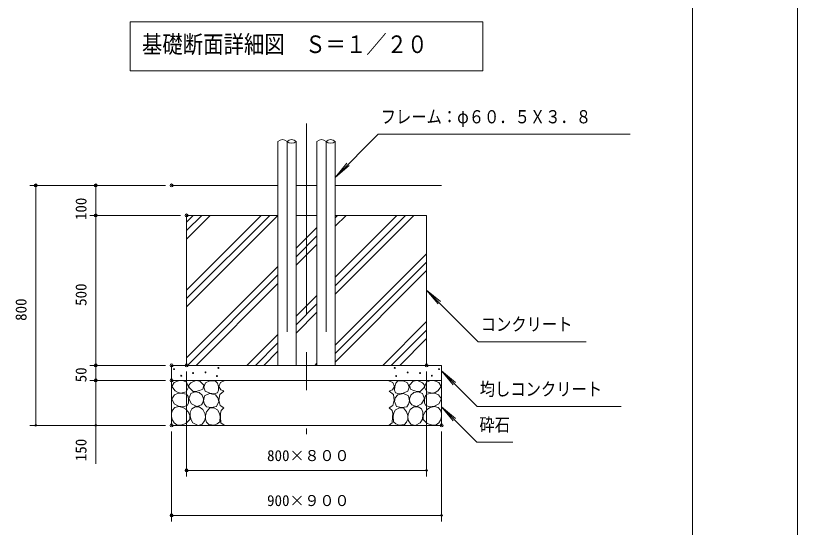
# Model space of a CAD drawing. Units: millimetres on the paper, scale 1:70, with parts at other scales. Extents: x 0 to 420, y -297 to 594.
# Drawn here: x 289.7 to 420, y -171.1 to -85.8 of the extents above; entities that cross this region are included whole.
import ezdxf
from ezdxf.enums import TextEntityAlignment as Align

# ---------------------------------------------------------------- set-up
doc = ezdxf.new("R2010")
doc.units = ezdxf.units.MM
doc.header["$PDMODE"] = 32
doc.header["$PDSIZE"] = 0.5
doc.linetypes.add('USER1', pattern=[50.8, 31.75, -6.35, 6.35, -6.35])
doc.layers.add('DEFPOINTS_3', color=7, linetype='Continuous', lineweight=9)
doc.layers.add('LY_1', color=7, linetype='Continuous', lineweight=9)
doc.styles.add('ＭＳ ゴシック', font='')
doc.styles.get('ＭＳ ゴシック').set_extended_font_data('MS Gothic')

# ---------------------------------------------------------------- blocks, each defined once
blk = doc.blocks.new('-000-_DOTSMALL')
at = {"color": 7, "linetype": 'Continuous', "lineweight": 9}
blk.add_circle((0, 0), 0.0625, dxfattribs=at)
blk.add_circle((0, 0), 0.0625, dxfattribs=at)

msp = doc.modelspace()

# ---------------------------------------------------------------- linework, layer by layer
at = {"layer": 'DEFPOINTS_3'}
for p, q in [((420, -297), (420, 0)), ((315.695, -146.578), (319.445, -146.578)), ((360.695, -146.578), (356.945, -146.578)), ((315.695, -154.078), (319.445, -154.078)), ((360.695, -154.078), (356.945, -154.078))]:
    msp.add_line(p, q, dxfattribs=at)
at = {"layer": 'LY_1'}
for p, q in [((402.5, -282), (402.5, -15)), ((333.432, -106.752), (333.432, -144.078)), ((336.457, -106.752), (336.457, -144.078)), ((339.932, -106.752), (339.932, -144.078)), ((342.957, -106.752), (342.957, -144.078)), ((315.695, -114.078), (333.432, -114.078)), ((336.457, -114.078), (339.932, -114.078)), ((342.957, -114.078), (360.695, -114.078)), ((318.195, -119.078), (333.432, -119.078)), ((318.195, -119.078), (318.195, -144.078)), ((336.457, -119.078), (339.932, -119.078)), ((342.957, -119.078), (358.195, -119.078)), ((358.195, -119.078), (358.195, -144.078)), ((315.695, -144.078), (360.695, -144.078)), ((315.695, -144.078), (315.695, -154.078)), ((360.695, -144.078), (360.695, -154.078)), ((315.695, -146.578), (360.695, -146.578)), ((315.747, -147.614), (316.14, -146.938)), ((316.14, -146.938), (316.847, -146.656)), ((316.847, -146.656), (317.561, -146.625)), ((317.561, -146.625), (318.181, -146.875)), ((318.181, -146.875), (318.527, -147.692)), ((318.491, -147.445), (318.893, -146.978)), ((318.893, -146.978), (319.723, -146.602)), ((319.723, -146.602), (320.411, -146.693)), ((320.411, -146.693), (321.047, -147.354)), ((321.099, -147.684), (321.357, -146.969)), ((321.357, -146.969), (322.072, -146.671)), ((322.072, -146.671), (322.986, -146.651)), ((322.986, -146.651), (323.327, -147.031)), ((323.327, -147.031), (323.502, -147.624)), ((323.549, -147.584), (323.832, -146.956)), ((323.832, -146.956), (324.46, -146.642)), ((352.557, -146.956), (351.929, -146.642)), ((352.84, -147.584), (352.557, -146.956)), ((353.062, -147.031), (352.887, -147.624)), ((353.404, -146.651), (353.062, -147.031)), ((354.317, -146.671), (353.404, -146.651)), ((355.032, -146.969), (354.317, -146.671)), ((355.29, -147.684), (355.032, -146.969)), ((355.978, -146.693), (355.342, -147.354)), ((356.666, -146.602), (355.978, -146.693)), ((357.496, -146.978), (356.666, -146.602)), ((357.899, -147.445), (357.496, -146.978)), ((358.208, -146.875), (357.862, -147.692)), ((358.828, -146.625), (358.208, -146.875)), ((359.543, -146.656), (358.828, -146.625)), ((360.249, -146.938), (359.543, -146.656)), ((360.642, -147.614), (360.249, -146.938)), ((316.313, -148.336), (315.747, -147.614)), ((316.773, -148.584), (316.313, -148.336)), ((318.15, -148.462), (317.255, -148.713)), ((318.527, -147.692), (318.15, -148.462)), ((318.672, -147.809), (318.491, -147.445)), ((319.269, -148.432), (318.672, -147.809)), ((318.895, -148.751), (319.565, -148.461)), ((319.749, -148.419), (319.269, -148.432)), ((319.565, -148.461), (320.3, -148.579)), ((320.359, -148.289), (319.749, -148.419)), ((320.878, -148.042), (320.359, -148.289)), ((321.047, -147.354), (320.878, -148.042)), ((321.297, -148.399), (321.099, -147.684)), ((322.072, -148.697), (321.297, -148.399)), ((323.532, -148.216), (323.343, -148.657)), ((323.502, -147.624), (323.532, -148.216)), ((323.895, -148.181), (323.549, -147.584)), ((323.722, -148.935), (324.413, -148.385)), ((324.398, -148.322), (323.895, -148.181)), ((352.667, -148.935), (351.976, -148.385)), ((351.992, -148.322), (352.494, -148.181)), ((352.494, -148.181), (352.84, -147.584)), ((352.887, -147.624), (352.857, -148.216)), ((352.857, -148.216), (353.046, -148.657)), ((354.317, -148.697), (355.092, -148.399)), ((355.092, -148.399), (355.29, -147.684)), ((355.342, -147.354), (355.511, -148.042)), ((355.511, -148.042), (356.03, -148.289)), ((356.03, -148.289), (356.64, -148.419)), ((356.824, -148.461), (356.089, -148.579)), ((356.64, -148.419), (357.12, -148.432)), ((357.494, -148.751), (356.824, -148.461)), ((357.12, -148.432), (357.717, -147.809)), ((357.717, -147.809), (357.899, -147.445)), ((357.862, -147.692), (358.239, -148.462)), ((358.239, -148.462), (359.134, -148.713)), ((359.617, -148.584), (360.077, -148.336)), ((360.077, -148.336), (360.642, -147.614)), ((315.716, -149.673), (316.187, -148.982)), ((316.14, -150.474), (315.716, -149.673)), ((316.187, -148.982), (316.684, -148.778)), ((316.684, -148.778), (317.239, -148.715)), ((317.255, -148.713), (316.773, -148.584)), ((317.239, -148.715), (318.166, -148.856)), ((318.166, -148.856), (318.439, -149.254)), ((318.439, -149.254), (318.543, -149.814)), ((318.543, -149.814), (318.518, -150.375)), ((318.549, -149.659), (318.895, -148.751)), ((319.025, -150.481), (318.549, -149.659)), ((320.3, -148.579), (320.812, -149.03)), ((320.812, -149.03), (321.035, -149.681)), ((321.035, -149.681), (320.961, -150.221)), ((321.039, -150.013), (321.178, -149.139)), ((321.178, -149.139), (322.01, -148.76)), ((322.01, -148.76), (323.006, -149)), ((322.756, -148.821), (322.072, -148.697)), ((323.343, -148.657), (322.756, -148.821)), ((323.006, -149), (323.423, -149.472)), ((323.423, -149.472), (323.562, -150.092)), ((323.597, -149.893), (323.722, -148.935)), ((352.793, -149.893), (352.667, -148.935)), ((352.967, -149.472), (352.828, -150.092)), ((353.384, -149), (352.967, -149.472)), ((353.046, -148.657), (353.633, -148.821)), ((354.379, -148.76), (353.384, -149)), ((353.633, -148.821), (354.317, -148.697)), ((355.211, -149.139), (354.379, -148.76)), ((355.35, -150.013), (355.211, -149.139)), ((355.578, -149.03), (355.354, -149.681)), ((355.354, -149.681), (355.428, -150.221)), ((356.089, -148.579), (355.578, -149.03)), ((357.365, -150.481), (357.84, -149.659)), ((357.84, -149.659), (357.494, -148.751)), ((357.951, -149.254), (357.847, -149.814)), ((357.847, -149.814), (357.872, -150.375)), ((358.224, -148.856), (357.951, -149.254)), ((359.15, -148.715), (358.224, -148.856)), ((359.134, -148.713), (359.617, -148.584)), ((359.705, -148.778), (359.15, -148.715)), ((360.202, -148.982), (359.705, -148.778)), ((360.673, -149.673), (360.202, -148.982)), ((360.249, -150.474), (360.673, -149.673)), ((315.877, -151.523), (316.25, -151.118)), ((316.847, -150.898), (316.14, -150.474)), ((316.25, -151.118), (316.889, -150.943)), ((317.647, -150.961), (316.847, -150.898)), ((316.889, -150.943), (317.569, -151.071)), ((317.569, -151.071), (318.06, -151.367)), ((318.291, -150.788), (317.647, -150.961)), ((318.518, -150.375), (318.291, -150.788)), ((319.889, -150.913), (319.025, -150.481)), ((319.046, -151.329), (319.618, -150.977)), ((319.618, -150.977), (320.3, -150.961)), ((320.668, -150.654), (319.889, -150.913)), ((320.3, -150.961), (320.931, -151.429)), ((320.961, -150.221), (320.668, -150.654)), ((321.179, -150.563), (321.039, -150.013)), ((321.496, -150.966), (321.179, -150.563)), ((322.37, -151.105), (321.496, -150.966)), ((323.204, -150.946), (322.37, -151.105)), ((323.562, -150.092), (323.204, -150.946)), ((323.801, -150.756), (323.597, -149.893)), ((324.429, -151.133), (323.801, -150.756)), ((351.96, -151.133), (352.588, -150.756)), ((352.588, -150.756), (352.793, -149.893)), ((352.828, -150.092), (353.185, -150.946)), ((353.185, -150.946), (354.019, -151.105)), ((354.019, -151.105), (354.893, -150.966)), ((354.893, -150.966), (355.21, -150.563)), ((355.21, -150.563), (355.35, -150.013)), ((355.428, -150.221), (355.722, -150.654)), ((356.089, -150.961), (355.458, -151.429)), ((355.722, -150.654), (356.5, -150.913)), ((356.771, -150.977), (356.089, -150.961)), ((356.5, -150.913), (357.365, -150.481)), ((357.343, -151.329), (356.771, -150.977)), ((357.872, -150.375), (358.098, -150.788)), ((358.098, -150.788), (358.742, -150.961)), ((358.82, -151.071), (358.329, -151.367)), ((358.742, -150.961), (359.543, -150.898)), ((359.5, -150.943), (358.82, -151.071)), ((360.14, -151.118), (359.5, -150.943)), ((359.543, -150.898), (360.249, -150.474)), ((360.512, -151.523), (360.14, -151.118)), ((315.681, -152.643), (315.684, -152.06)), ((315.684, -152.06), (315.877, -151.523)), ((318.06, -151.367), (318.448, -151.809)), ((318.448, -151.809), (318.756, -152.443)), ((318.756, -152.443), (318.762, -153.081)), ((318.808, -151.895), (319.046, -151.329)), ((318.808, -152.561), (318.808, -151.895)), ((320.931, -151.429), (321.273, -152.194)), ((321.273, -152.194), (321.327, -152.768)), ((321.337, -153.036), (321.338, -152.412)), ((321.338, -152.412), (321.536, -151.804)), ((321.536, -151.804), (322.052, -151.169)), ((322.052, -151.169), (322.718, -151.146)), ((322.718, -151.146), (323.343, -151.507)), ((323.343, -151.507), (323.638, -151.97)), ((323.638, -151.97), (323.78, -152.52)), ((323.83, -152.124), (323.942, -151.605)), ((323.848, -152.72), (323.83, -152.124)), ((323.942, -151.605), (324.429, -151.181)), ((352.447, -151.605), (351.96, -151.181)), ((352.559, -152.124), (352.447, -151.605)), ((352.541, -152.72), (352.559, -152.124)), ((352.751, -151.97), (352.609, -152.52)), ((353.046, -151.507), (352.751, -151.97)), ((353.671, -151.146), (353.046, -151.507)), ((354.337, -151.169), (353.671, -151.146)), ((354.853, -151.804), (354.337, -151.169)), ((355.051, -152.412), (354.853, -151.804)), ((355.052, -153.036), (355.051, -152.412)), ((355.116, -152.194), (355.062, -152.768)), ((355.458, -151.429), (355.116, -152.194)), ((357.582, -151.895), (357.343, -151.329)), ((357.581, -152.561), (357.582, -151.895)), ((357.633, -152.443), (357.627, -153.081)), ((357.941, -151.809), (357.633, -152.443)), ((358.329, -151.367), (357.941, -151.809)), ((360.705, -152.06), (360.512, -151.523)), ((360.708, -152.643), (360.705, -152.06)), ((315.857, -153.206), (315.681, -152.643)), ((316.154, -153.676), (315.857, -153.206)), ((316.58, -153.992), (316.154, -153.676)), ((318.762, -153.081), (318.071, -153.772)), ((318.94, -153.169), (318.808, -152.561)), ((319.241, -153.664), (318.94, -153.169)), ((320.105, -154.074), (319.241, -153.664)), ((321.208, -153.318), (320.797, -153.88)), ((321.327, -152.768), (321.208, -153.318)), ((321.527, -153.552), (321.337, -153.036)), ((321.893, -153.93), (321.527, -153.552)), ((323.721, -153.473), (323.314, -153.84)), ((323.78, -152.52), (323.721, -153.473)), ((323.926, -153.662), (323.848, -152.72)), ((324.445, -154.023), (323.926, -153.662)), ((351.945, -154.023), (352.463, -153.662)), ((352.463, -153.662), (352.541, -152.72)), ((352.609, -152.52), (352.669, -153.473)), ((352.669, -153.473), (353.075, -153.84)), ((354.496, -153.93), (354.863, -153.552)), ((354.863, -153.552), (355.052, -153.036)), ((355.062, -152.768), (355.181, -153.318)), ((355.181, -153.318), (355.592, -153.88)), ((356.284, -154.074), (357.149, -153.664)), ((357.149, -153.664), (357.45, -153.169)), ((357.45, -153.169), (357.581, -152.561)), ((357.627, -153.081), (358.318, -153.772)), ((359.81, -153.992), (360.235, -153.676)), ((360.235, -153.676), (360.532, -153.206)), ((360.532, -153.206), (360.708, -152.643)), ((315.695, -154.078), (360.695, -154.078)), ((317.223, -154.054), (316.58, -153.992)), ((318.071, -153.772), (317.223, -154.054)), ((320.797, -153.88), (320.105, -154.074)), ((322.767, -154.029), (321.893, -153.93)), ((323.314, -153.84), (322.767, -154.029)), ((353.075, -153.84), (353.622, -154.029)), ((353.622, -154.029), (354.496, -153.93)), ((355.592, -153.88), (356.284, -154.074)), ((358.318, -153.772), (359.166, -154.054)), ((359.166, -154.054), (359.81, -153.992))]:
    msp.add_line(p, q, dxfattribs=at)
at = {"layer": 'LY_1', "lineweight": 18}
for p, q in [((367.595, -86.828), (308.795, -86.828)), ((308.795, -86.828), (308.795, -94.961)), ((367.595, -94.961), (367.595, -86.828)), ((308.795, -94.961), (367.595, -94.961)), ((350.133, -105.542), (342.991, -112.684)), ((350.133, -105.542), (392.133, -105.542)), ((342.991, -112.684), (344.92, -110.386)), ((342.991, -112.684), (345.29, -110.755)), ((314.695, -114.078), (292.064, -114.078)), ((293.064, -154.078), (293.064, -114.078)), ((303.064, -119.078), (303.064, -114.078)), ((317.195, -119.078), (302.064, -119.078)), ((303.064, -144.078), (303.064, -119.078)), ((318.195, -132.93), (332.047, -119.078)), ((318.195, -131.516), (330.633, -119.078)), ((318.195, -123.03), (322.147, -119.078)), ((318.195, -121.616), (320.733, -119.078)), ((318.195, -120.202), (319.319, -119.078)), ((318.195, -134.344), (333.432, -119.107)), ((342.957, -132.209), (356.088, -119.078)), ((342.957, -130.795), (354.674, -119.078)), ((342.957, -129.381), (353.26, -119.078)), ((342.957, -120.895), (344.775, -119.078)), ((342.957, -119.481), (343.36, -119.078)), ((336.457, -124.567), (339.932, -121.092)), ((336.457, -125.981), (339.932, -122.506)), ((336.457, -127.395), (339.932, -123.92)), ((342.957, -140.694), (358.195, -125.457)), ((318.195, -142.829), (333.432, -127.592)), ((342.957, -142.108), (358.195, -126.871)), ((342.957, -143.523), (358.195, -128.285)), ((318.36, -144.078), (333.432, -129.006)), ((319.775, -144.078), (333.432, -130.42)), ((366.811, -140.133), (358.195, -131.517)), ((358.195, -131.517), (360.493, -133.446)), ((358.195, -131.517), (360.123, -133.815)), ((336.457, -135.881), (339.932, -132.406)), ((336.457, -137.295), (339.932, -133.82)), ((336.457, -138.709), (339.932, -135.234)), ((350.887, -144.078), (358.195, -136.77)), ((328.26, -144.078), (333.432, -138.906)), ((352.302, -144.078), (358.195, -138.185)), ((329.674, -144.078), (333.432, -140.32)), ((353.716, -144.078), (358.195, -139.599)), ((366.811, -140.133), (384.811, -140.133)), ((331.088, -144.078), (333.432, -141.734)), ((314.695, -144.078), (302.064, -144.078)), ((303.064, -146.578), (303.064, -144.078)), ((339.574, -144.078), (339.932, -143.719)), ((318.195, -145.078), (318.195, -162.578)), ((358.195, -145.078), (358.195, -162.578)), ((366.639, -150.94), (360.695, -144.995)), ((360.695, -144.995), (362.993, -146.924)), ((360.695, -144.995), (362.623, -147.293)), ((314.695, -146.578), (302.064, -146.578)), ((303.064, -154.078), (303.064, -146.578)), ((366.587, -156.889), (360.695, -150.997)), ((360.695, -150.997), (362.993, -152.926)), ((360.695, -150.997), (362.623, -153.295)), ((366.639, -150.94), (390.639, -150.94)), ((314.695, -154.078), (292.064, -154.078)), ((303.064, -160.469), (303.064, -154.078)), ((315.695, -155.078), (315.695, -170.078)), ((360.695, -155.078), (360.695, -170.078)), ((366.587, -156.889), (372.587, -156.889)), ((358.195, -161.578), (318.195, -161.578)), ((360.695, -169.078), (315.695, -169.078))]:
    msp.add_line(p, q, dxfattribs=at)
at = {"layer": 'LY_1', "linetype": 'USER1', "lineweight": 18}
for p, q in [((338.195, -103.777), (338.195, -155.528)), ((334.945, -106.752), (334.945, -144.078)), ((341.445, -106.752), (341.445, -144.078))]:
    msp.add_line(p, q, dxfattribs=at)
at = {"layer": 'LY_1'}
for centre in [(316.109, -144.703), (323.507, -144.502), (352.882, -144.502), (360.281, -144.703), (317.316, -145.81), (319.279, -145.357), (321.343, -145.256), (323.256, -145.86), (353.134, -145.86), (355.046, -145.256), (357.11, -145.357), (359.073, -145.81)]:
    msp.add_circle(centre, 0.075, dxfattribs=at)
for centre, start, end in [((334.188, -107.528), 45.74713, 134.25287), ((335.701, -107.528), 45.74713, 134.25287), ((335.701, -105.976), 225.74713, 314.25287), ((340.688, -107.528), 45.74713, 134.25287), ((342.201, -107.528), 45.74713, 134.25287), ((342.201, -105.976), 225.74713, 314.25287)]:
    msp.add_arc(centre, 1.084, start, end, dxfattribs=at)
for p in [(293.064, -114.078), (303.064, -114.078), (315.695, -114.078), (315.695, -114.078), (303.064, -119.078), (318.195, -119.078), (318.195, -119.078), (303.064, -144.078), (315.695, -144.078), (315.695, -144.078), (318.195, -144.078), (358.195, -144.078), (303.064, -146.578), (315.695, -146.578), (315.695, -146.578), (315.695, -154.078), (315.695, -154.078), (315.695, -154.078), (360.695, -154.078), (318.195, -161.578), (315.695, -169.078)]:
    msp.add_point(p, dxfattribs=at)

# ---------------------------------------------------------------- block references
at = {"layer": 'LY_1', "xscale": 2.32, "yscale": 2.32}
for p, rotation in [((293.064, -114.078), 90), ((303.064, -114.078), 90), ((303.064, -119.078), 270), ((303.064, -119.078), 90), ((303.064, -144.078), 270), ((303.064, -144.078), 90), ((303.064, -146.578), 270), ((303.064, -146.578), 90), ((293.064, -154.078), 270), ((303.064, -154.078), 270), ((318.195, -161.578), 180), ((315.695, -169.078), 180)]:
    msp.add_blockref('-000-_DOTSMALL', p, dxfattribs=dict(at, rotation=rotation))
for p in [(358.195, -161.578), (360.695, -169.078)]:
    msp.add_blockref('-000-_DOTSMALL', p, dxfattribs=at)

# ---------------------------------------------------------------- texts
at = {"layer": 'LY_1', "style": 'ＭＳ ゴシック', "width": 0.85}
for s, height, p in [('基礎断面詳細図\u3000Ｓ＝１／２０', 2.933, (310.75, -92.895)), ('フレーム：φ６０．５Ｘ３．８', 2.199, (350.551, -104.392)), ('コンクリート', 2.199, (367.227, -138.983)), ('均しコンクリート', 2.199, (367.056, -149.79)), ('砕石', 2.199, (367.003, -155.739))]:
    msp.add_text(s, height=height, dxfattribs=at).set_placement(p, align=Align.BOTTOM_LEFT)
at = {"layer": 'LY_1', "style": 'ＭＳ ゴシック'}
for s, p in [('100', (302.064, -119.86)), ('500', (302.064, -134.161)), ('800', (292.064, -136.661)), ('50', (302.064, -146.9)), ('150', (302.064, -160.048))]:
    msp.add_text(s, height=1.833, rotation=90, dxfattribs=at).set_placement(p, align=Align.BOTTOM_LEFT)
for s, p in [('800×８００', (331.611, -160.578)), ('900×９００', (331.611, -168.078))]:
    msp.add_text(s, height=1.833, dxfattribs=at).set_placement(p, align=Align.BOTTOM_LEFT)

doc.saveas('drawing.dxf')
